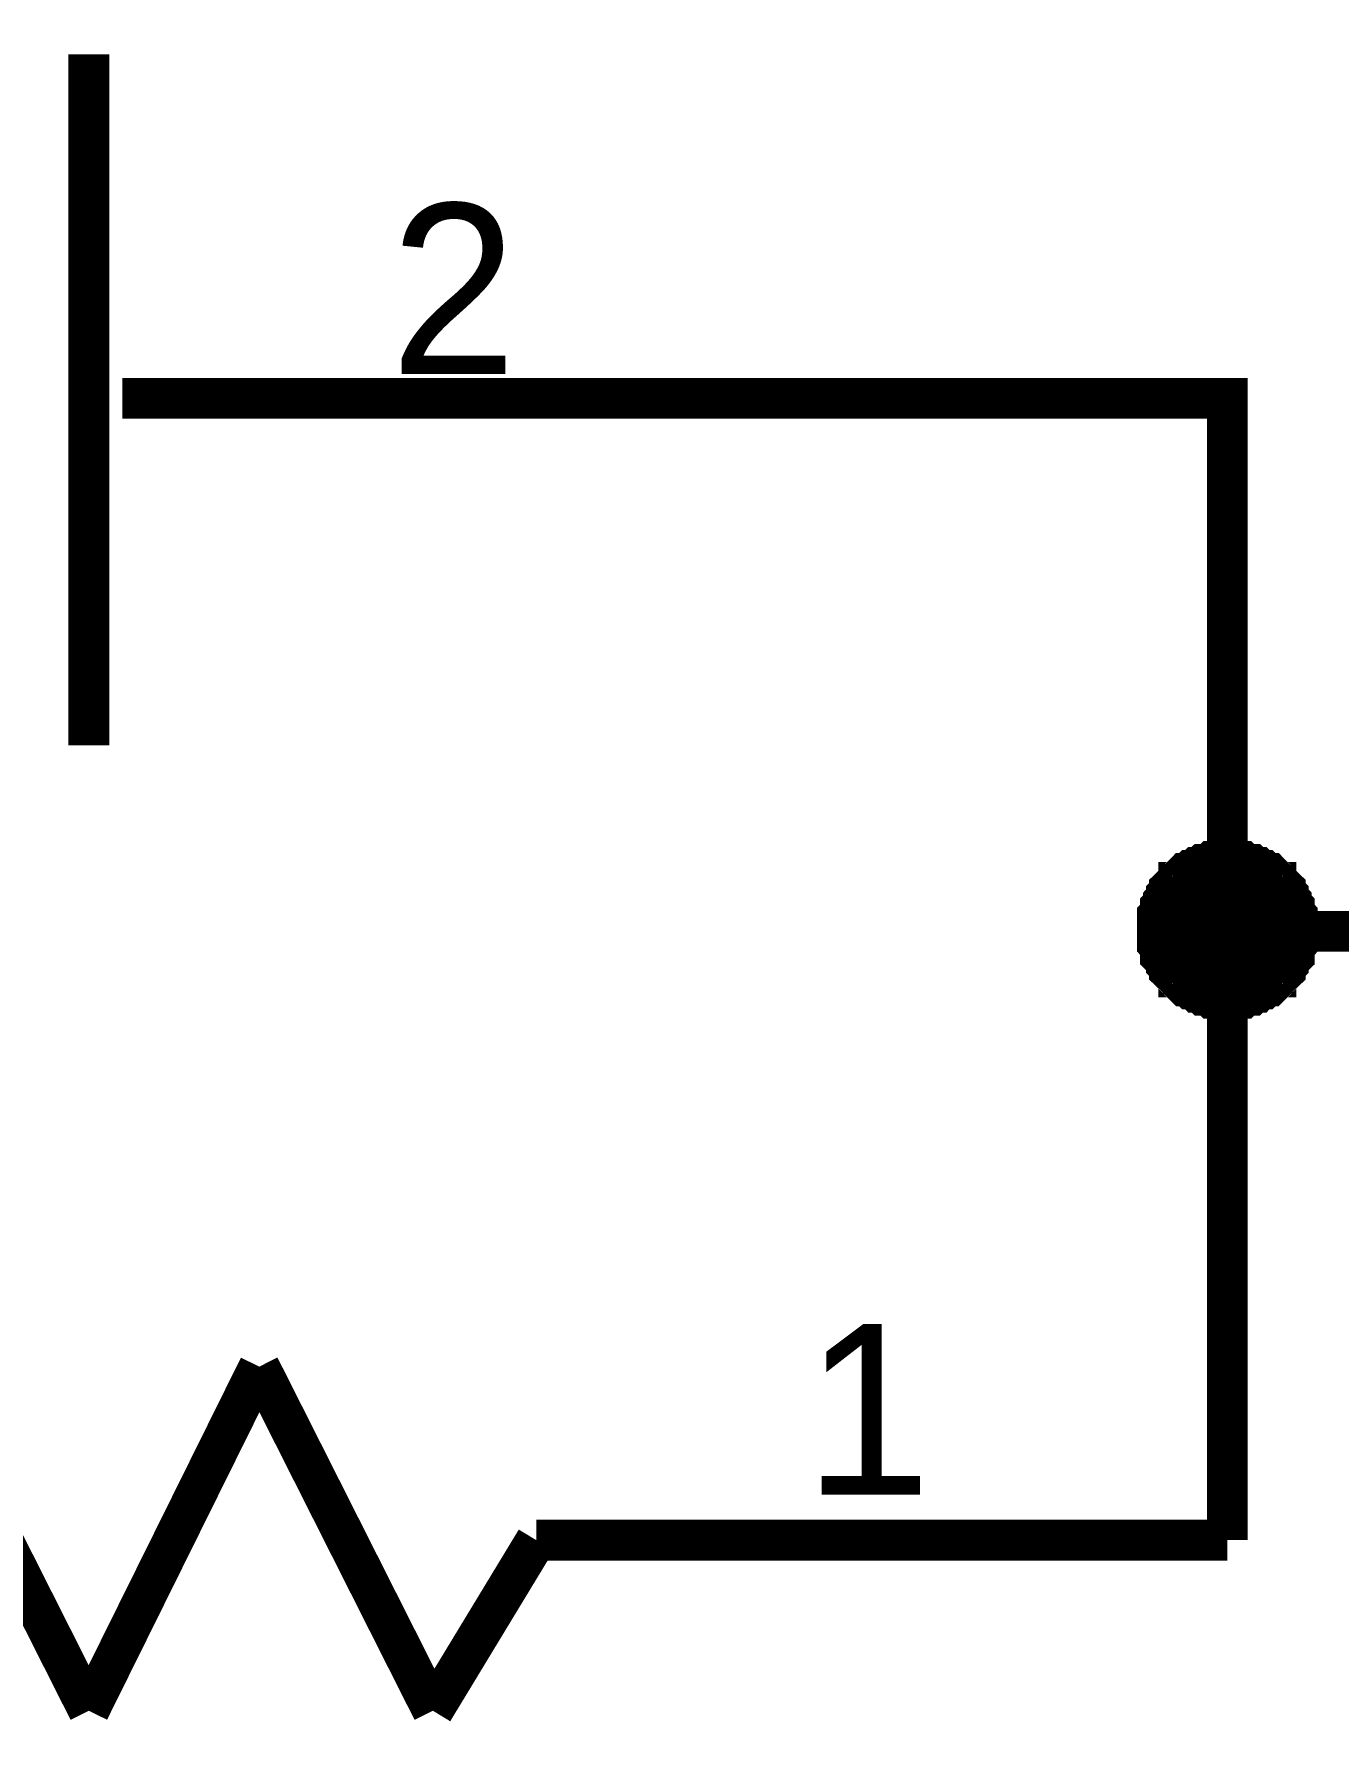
# Model space of a CAD drawing. Header units: millimetres. Extents: x 0 to 800, y 0 to 567.
# Drawn here: x 145.57 to 155.17, y 134.44 to 146.93 of the extents above; entities that cross this region are included whole.
import ezdxf

# ---------------------------------------------------------------- set-up
doc = ezdxf.new("R2010")
doc.units = ezdxf.units.MM
doc.layers.add('Sheet', color=255, linetype='Continuous')

msp = doc.modelspace()

# ---------------------------------------------------------------- linework, layer by layer
at = {"layer": 'Sheet'}
for points, const_width in [([(145.976, 146.779), (145.976, 141.695)], 0.3), ([(146.222, 144.248), (147.745, 144.248)], 0.3), ([(146.222, 144.248), (146.468, 144.248)], 0.3), ([(147.745, 144.248), (154.353, 144.248), (154.353, 140.328), (154.353, 135.849)], 0.3), ([(153.838, 140.328), (153.838, 140.351), (153.838, 140.373), (153.838, 140.418), (153.838, 140.44), (153.86, 140.463), (153.86, 140.485), (153.86, 140.507), (153.883, 140.53), (153.883, 140.552), (153.905, 140.575), (153.905, 140.597), (153.927, 140.619), (153.927, 140.642), (153.95, 140.664), (153.972, 140.687), (153.995, 140.687), (153.995, 140.709), (154.017, 140.731), (154.039, 140.754), (154.062, 140.754), (154.084, 140.776), (154.107, 140.776), (154.129, 140.799), (154.151, 140.799), (154.174, 140.821), (154.196, 140.821), (154.219, 140.821), (154.241, 140.843), (154.263, 140.843), (154.308, 140.843), (154.331, 140.843), (154.353, 140.843)], 0.3), ([(153.838, 140.328), (153.838, 140.351), (153.838, 140.373), (153.838, 140.418), (153.838, 140.44), (153.86, 140.463), (153.86, 140.485), (153.86, 140.507), (153.883, 140.53), (153.883, 140.552), (153.905, 140.575), (153.905, 140.597), (153.927, 140.619), (153.927, 140.642), (153.95, 140.664), (153.972, 140.687), (153.995, 140.687), (153.995, 140.709), (154.017, 140.731), (154.039, 140.754), (154.062, 140.754), (154.084, 140.776), (154.107, 140.776), (154.129, 140.799), (154.151, 140.799), (154.174, 140.821), (154.196, 140.821), (154.219, 140.821), (154.241, 140.843), (154.263, 140.843), (154.308, 140.843), (154.331, 140.843), (154.353, 140.843)], 0.3), ([(153.838, 140.328), (153.838, 140.351), (153.838, 140.373), (153.838, 140.418), (153.838, 140.44), (153.86, 140.463), (153.86, 140.485), (153.86, 140.507), (153.883, 140.53), (153.883, 140.552), (153.905, 140.575), (153.905, 140.597), (153.927, 140.619), (153.927, 140.642), (153.95, 140.664), (153.972, 140.687), (153.995, 140.687), (153.995, 140.709), (154.017, 140.731), (154.039, 140.754), (154.062, 140.754), (154.084, 140.776), (154.107, 140.776), (154.129, 140.799), (154.151, 140.799), (154.174, 140.821), (154.196, 140.821), (154.219, 140.821), (154.241, 140.843), (154.263, 140.843), (154.308, 140.843), (154.331, 140.843), (154.353, 140.843)], 0.3), ([(153.838, 140.328), (153.838, 140.351), (153.838, 140.373), (153.838, 140.418), (153.838, 140.44), (153.86, 140.463), (153.86, 140.485), (153.86, 140.507), (153.883, 140.53), (153.883, 140.552), (153.905, 140.575), (153.905, 140.597), (153.927, 140.619), (153.927, 140.642), (153.95, 140.664), (153.972, 140.687), (153.995, 140.687), (153.995, 140.709), (154.017, 140.731), (154.039, 140.754), (154.062, 140.754), (154.084, 140.776), (154.107, 140.776), (154.129, 140.799), (154.151, 140.799), (154.174, 140.821), (154.196, 140.821), (154.219, 140.821), (154.241, 140.843), (154.263, 140.843), (154.308, 140.843), (154.331, 140.843), (154.353, 140.843)], 0.3), ([(154.353, 140.843), (154.353, 140.843)], 0.3), ([(154.353, 140.843), (154.375, 140.843), (154.398, 140.843), (154.443, 140.843), (154.465, 140.843), (154.487, 140.821), (154.51, 140.821), (154.532, 140.821), (154.555, 140.799), (154.577, 140.799), (154.599, 140.776), (154.622, 140.776), (154.644, 140.754), (154.667, 140.754), (154.689, 140.731), (154.711, 140.709), (154.711, 140.687), (154.734, 140.687), (154.756, 140.664), (154.779, 140.642), (154.779, 140.619), (154.801, 140.597), (154.801, 140.575), (154.823, 140.552), (154.823, 140.53), (154.846, 140.507), (154.846, 140.485), (154.846, 140.463), (154.868, 140.44), (154.868, 140.418), (154.868, 140.373), (154.868, 140.351), (154.868, 140.328)], 0.3), ([(154.353, 140.843), (154.353, 140.843)], 0.3), ([(154.353, 140.843), (154.375, 140.843), (154.398, 140.843), (154.443, 140.843), (154.465, 140.843), (154.487, 140.821), (154.51, 140.821), (154.532, 140.821), (154.555, 140.799), (154.577, 140.799), (154.599, 140.776), (154.622, 140.776), (154.644, 140.754), (154.667, 140.754), (154.689, 140.731), (154.711, 140.709), (154.711, 140.687), (154.734, 140.687), (154.756, 140.664), (154.779, 140.642), (154.779, 140.619), (154.801, 140.597), (154.801, 140.575), (154.823, 140.552), (154.823, 140.53), (154.846, 140.507), (154.846, 140.485), (154.846, 140.463), (154.868, 140.44), (154.868, 140.418), (154.868, 140.373), (154.868, 140.351), (154.868, 140.328)], 0.3), ([(154.353, 140.843), (154.353, 140.843)], 0.3), ([(154.353, 140.843), (154.375, 140.843), (154.398, 140.843), (154.443, 140.843), (154.465, 140.843), (154.487, 140.821), (154.51, 140.821), (154.532, 140.821), (154.555, 140.799), (154.577, 140.799), (154.599, 140.776), (154.622, 140.776), (154.644, 140.754), (154.667, 140.754), (154.689, 140.731), (154.711, 140.709), (154.711, 140.687), (154.734, 140.687), (154.756, 140.664), (154.779, 140.642), (154.779, 140.619), (154.801, 140.597), (154.801, 140.575), (154.823, 140.552), (154.823, 140.53), (154.846, 140.507), (154.846, 140.485), (154.846, 140.463), (154.868, 140.44), (154.868, 140.418), (154.868, 140.373), (154.868, 140.351), (154.868, 140.328)], 0.3), ([(154.353, 140.843), (154.353, 140.843)], 0.3), ([(154.353, 140.843), (154.375, 140.843), (154.398, 140.843), (154.443, 140.843), (154.465, 140.843), (154.487, 140.821), (154.51, 140.821), (154.532, 140.821), (154.555, 140.799), (154.577, 140.799), (154.599, 140.776), (154.622, 140.776), (154.644, 140.754), (154.667, 140.754), (154.689, 140.731), (154.711, 140.709), (154.711, 140.687), (154.734, 140.687), (154.756, 140.664), (154.779, 140.642), (154.779, 140.619), (154.801, 140.597), (154.801, 140.575), (154.823, 140.552), (154.823, 140.53), (154.846, 140.507), (154.846, 140.485), (154.846, 140.463), (154.868, 140.44), (154.868, 140.418), (154.868, 140.373), (154.868, 140.351), (154.868, 140.328)], 0.3), ([(153.838, 140.328), (153.838, 140.351), (153.838, 140.373), (153.838, 140.418), (153.838, 140.44), (153.86, 140.463), (153.86, 140.485), (153.86, 140.507), (153.883, 140.53), (153.883, 140.552), (153.905, 140.575), (153.905, 140.597), (153.927, 140.619), (153.927, 140.642), (153.95, 140.664), (153.972, 140.687), (153.995, 140.687), (153.995, 140.709), (154.017, 140.731), (154.039, 140.754), (154.062, 140.754), (154.084, 140.776), (154.107, 140.776), (154.129, 140.799), (154.151, 140.799), (154.174, 140.821), (154.196, 140.821), (154.219, 140.821), (154.241, 140.843), (154.263, 140.843), (154.308, 140.843), (154.331, 140.843), (154.353, 140.843)], 0.0991), ([(153.838, 140.328), (153.838, 140.351), (153.838, 140.373), (153.838, 140.418), (153.838, 140.44), (153.86, 140.463), (153.86, 140.485), (153.86, 140.507), (153.883, 140.53), (153.883, 140.552), (153.905, 140.575), (153.905, 140.597), (153.927, 140.619), (153.927, 140.642), (153.95, 140.664), (153.972, 140.687), (153.995, 140.687), (153.995, 140.709), (154.017, 140.731), (154.039, 140.754), (154.062, 140.754), (154.084, 140.776), (154.107, 140.776), (154.129, 140.799), (154.151, 140.799), (154.174, 140.821), (154.196, 140.821), (154.219, 140.821), (154.241, 140.843), (154.263, 140.843), (154.308, 140.843), (154.331, 140.843), (154.353, 140.843)], 0.0991), ([(153.838, 140.328), (153.838, 140.351), (153.838, 140.373), (153.838, 140.418), (153.838, 140.44), (153.86, 140.463), (153.86, 140.485), (153.86, 140.507), (153.883, 140.53), (153.883, 140.552), (153.905, 140.575), (153.905, 140.597), (153.927, 140.619), (153.927, 140.642), (153.95, 140.664), (153.972, 140.687), (153.995, 140.687), (153.995, 140.709), (154.017, 140.731), (154.039, 140.754), (154.062, 140.754), (154.084, 140.776), (154.107, 140.776), (154.129, 140.799), (154.151, 140.799), (154.174, 140.821), (154.196, 140.821), (154.219, 140.821), (154.241, 140.843), (154.263, 140.843), (154.308, 140.843), (154.331, 140.843), (154.353, 140.843)], 0.0991), ([(153.838, 140.328), (153.838, 140.351), (153.838, 140.373), (153.838, 140.418), (153.838, 140.44), (153.86, 140.463), (153.86, 140.485), (153.86, 140.507), (153.883, 140.53), (153.883, 140.552), (153.905, 140.575), (153.905, 140.597), (153.927, 140.619), (153.927, 140.642), (153.95, 140.664), (153.972, 140.687), (153.995, 140.687), (153.995, 140.709), (154.017, 140.731), (154.039, 140.754), (154.062, 140.754), (154.084, 140.776), (154.107, 140.776), (154.129, 140.799), (154.151, 140.799), (154.174, 140.821), (154.196, 140.821), (154.219, 140.821), (154.241, 140.843), (154.263, 140.843), (154.308, 140.843), (154.331, 140.843), (154.353, 140.843)], 0.0991), ([(154.353, 140.843), (154.353, 140.843)], 0.0991), ([(154.353, 140.843), (154.375, 140.843), (154.398, 140.843), (154.443, 140.843), (154.465, 140.843), (154.487, 140.821), (154.51, 140.821), (154.532, 140.821), (154.555, 140.799), (154.577, 140.799), (154.599, 140.776), (154.622, 140.776), (154.644, 140.754), (154.667, 140.754), (154.689, 140.731), (154.711, 140.709), (154.711, 140.687), (154.734, 140.687), (154.756, 140.664), (154.779, 140.642), (154.779, 140.619), (154.801, 140.597), (154.801, 140.575), (154.823, 140.552), (154.823, 140.53), (154.846, 140.507), (154.846, 140.485), (154.846, 140.463), (154.868, 140.44), (154.868, 140.418), (154.868, 140.373), (154.868, 140.351), (154.868, 140.328)], 0.0991), ([(154.353, 140.843), (154.353, 140.843)], 0.0991), ([(154.353, 140.843), (154.375, 140.843), (154.398, 140.843), (154.443, 140.843), (154.465, 140.843), (154.487, 140.821), (154.51, 140.821), (154.532, 140.821), (154.555, 140.799), (154.577, 140.799), (154.599, 140.776), (154.622, 140.776), (154.644, 140.754), (154.667, 140.754), (154.689, 140.731), (154.711, 140.709), (154.711, 140.687), (154.734, 140.687), (154.756, 140.664), (154.779, 140.642), (154.779, 140.619), (154.801, 140.597), (154.801, 140.575), (154.823, 140.552), (154.823, 140.53), (154.846, 140.507), (154.846, 140.485), (154.846, 140.463), (154.868, 140.44), (154.868, 140.418), (154.868, 140.373), (154.868, 140.351), (154.868, 140.328)], 0.0991), ([(154.353, 140.843), (154.353, 140.843)], 0.0991), ([(154.353, 140.843), (154.375, 140.843), (154.398, 140.843), (154.443, 140.843), (154.465, 140.843), (154.487, 140.821), (154.51, 140.821), (154.532, 140.821), (154.555, 140.799), (154.577, 140.799), (154.599, 140.776), (154.622, 140.776), (154.644, 140.754), (154.667, 140.754), (154.689, 140.731), (154.711, 140.709), (154.711, 140.687), (154.734, 140.687), (154.756, 140.664), (154.779, 140.642), (154.779, 140.619), (154.801, 140.597), (154.801, 140.575), (154.823, 140.552), (154.823, 140.53), (154.846, 140.507), (154.846, 140.485), (154.846, 140.463), (154.868, 140.44), (154.868, 140.418), (154.868, 140.373), (154.868, 140.351), (154.868, 140.328)], 0.0991), ([(154.353, 140.843), (154.353, 140.843)], 0.0991), ([(154.353, 140.843), (154.375, 140.843), (154.398, 140.843), (154.443, 140.843), (154.465, 140.843), (154.487, 140.821), (154.51, 140.821), (154.532, 140.821), (154.555, 140.799), (154.577, 140.799), (154.599, 140.776), (154.622, 140.776), (154.644, 140.754), (154.667, 140.754), (154.689, 140.731), (154.711, 140.709), (154.711, 140.687), (154.734, 140.687), (154.756, 140.664), (154.779, 140.642), (154.779, 140.619), (154.801, 140.597), (154.801, 140.575), (154.823, 140.552), (154.823, 140.53), (154.846, 140.507), (154.846, 140.485), (154.846, 140.463), (154.868, 140.44), (154.868, 140.418), (154.868, 140.373), (154.868, 140.351), (154.868, 140.328)], 0.0991), ([(154.353, 140.328), (158.922, 140.328), (159.012, 140.328), (166.717, 140.328), (166.717, 140.507)], 0.3), ([(154.353, 139.835), (154.331, 139.835), (154.308, 139.835), (154.263, 139.835), (154.241, 139.835), (154.219, 139.858), (154.196, 139.858), (154.174, 139.858), (154.151, 139.88), (154.129, 139.88), (154.107, 139.903), (154.084, 139.903), (154.062, 139.925), (154.039, 139.925), (154.017, 139.947), (153.995, 139.97), (153.995, 139.992), (153.972, 139.992), (153.95, 140.015), (153.927, 140.037), (153.927, 140.059), (153.905, 140.082), (153.905, 140.104), (153.883, 140.127), (153.883, 140.127), (153.86, 140.149), (153.86, 140.194), (153.86, 140.216), (153.838, 140.239), (153.838, 140.261), (153.838, 140.283), (153.838, 140.306), (153.838, 140.328)], 0.3), ([(153.838, 140.328), (153.838, 140.328)], 0.3), ([(154.353, 139.835), (154.331, 139.835), (154.308, 139.835), (154.263, 139.835), (154.241, 139.835), (154.219, 139.858), (154.196, 139.858), (154.174, 139.858), (154.151, 139.88), (154.129, 139.88), (154.107, 139.903), (154.084, 139.903), (154.062, 139.925), (154.039, 139.925), (154.017, 139.947), (153.995, 139.97), (153.995, 139.992), (153.972, 139.992), (153.95, 140.015), (153.927, 140.037), (153.927, 140.059), (153.905, 140.082), (153.905, 140.104), (153.883, 140.127), (153.883, 140.127), (153.86, 140.149), (153.86, 140.194), (153.86, 140.216), (153.838, 140.239), (153.838, 140.261), (153.838, 140.283), (153.838, 140.306), (153.838, 140.328)], 0.3), ([(153.838, 140.328), (153.838, 140.328)], 0.3), ([(154.353, 139.835), (154.331, 139.835), (154.308, 139.835), (154.263, 139.835), (154.241, 139.835), (154.219, 139.858), (154.196, 139.858), (154.174, 139.858), (154.151, 139.88), (154.129, 139.88), (154.107, 139.903), (154.084, 139.903), (154.062, 139.925), (154.039, 139.925), (154.017, 139.947), (153.995, 139.97), (153.995, 139.992), (153.972, 139.992), (153.95, 140.015), (153.927, 140.037), (153.927, 140.059), (153.905, 140.082), (153.905, 140.104), (153.883, 140.127), (153.883, 140.127), (153.86, 140.149), (153.86, 140.194), (153.86, 140.216), (153.838, 140.239), (153.838, 140.261), (153.838, 140.283), (153.838, 140.306), (153.838, 140.328)], 0.3), ([(153.838, 140.328), (153.838, 140.328)], 0.3), ([(154.353, 139.835), (154.331, 139.835), (154.308, 139.835), (154.263, 139.835), (154.241, 139.835), (154.219, 139.858), (154.196, 139.858), (154.174, 139.858), (154.151, 139.88), (154.129, 139.88), (154.107, 139.903), (154.084, 139.903), (154.062, 139.925), (154.039, 139.925), (154.017, 139.947), (153.995, 139.97), (153.995, 139.992), (153.972, 139.992), (153.95, 140.015), (153.927, 140.037), (153.927, 140.059), (153.905, 140.082), (153.905, 140.104), (153.883, 140.127), (153.883, 140.127), (153.86, 140.149), (153.86, 140.194), (153.86, 140.216), (153.838, 140.239), (153.838, 140.261), (153.838, 140.283), (153.838, 140.306), (153.838, 140.328)], 0.3), ([(153.838, 140.328), (153.838, 140.328)], 0.3), ([(154.868, 140.328), (154.868, 140.306), (154.868, 140.283), (154.868, 140.261), (154.868, 140.239), (154.846, 140.216), (154.846, 140.194), (154.846, 140.149), (154.823, 140.127), (154.823, 140.127), (154.801, 140.104), (154.801, 140.082), (154.779, 140.059), (154.779, 140.037), (154.756, 140.015), (154.734, 139.992), (154.711, 139.992), (154.711, 139.97), (154.689, 139.947), (154.667, 139.925), (154.644, 139.925), (154.622, 139.903), (154.599, 139.903), (154.577, 139.88), (154.555, 139.88), (154.532, 139.858), (154.51, 139.858), (154.487, 139.858), (154.465, 139.835), (154.443, 139.835), (154.398, 139.835), (154.375, 139.835), (154.353, 139.835)], 0.3), ([(154.868, 140.328), (154.868, 140.306), (154.868, 140.283), (154.868, 140.261), (154.868, 140.239), (154.846, 140.216), (154.846, 140.194), (154.846, 140.149), (154.823, 140.127), (154.823, 140.127), (154.801, 140.104), (154.801, 140.082), (154.779, 140.059), (154.779, 140.037), (154.756, 140.015), (154.734, 139.992), (154.711, 139.992), (154.711, 139.97), (154.689, 139.947), (154.667, 139.925), (154.644, 139.925), (154.622, 139.903), (154.599, 139.903), (154.577, 139.88), (154.555, 139.88), (154.532, 139.858), (154.51, 139.858), (154.487, 139.858), (154.465, 139.835), (154.443, 139.835), (154.398, 139.835), (154.375, 139.835), (154.353, 139.835)], 0.3), ([(154.868, 140.328), (154.868, 140.306), (154.868, 140.283), (154.868, 140.261), (154.868, 140.239), (154.846, 140.216), (154.846, 140.194), (154.846, 140.149), (154.823, 140.127), (154.823, 140.127), (154.801, 140.104), (154.801, 140.082), (154.779, 140.059), (154.779, 140.037), (154.756, 140.015), (154.734, 139.992), (154.711, 139.992), (154.711, 139.97), (154.689, 139.947), (154.667, 139.925), (154.644, 139.925), (154.622, 139.903), (154.599, 139.903), (154.577, 139.88), (154.555, 139.88), (154.532, 139.858), (154.51, 139.858), (154.487, 139.858), (154.465, 139.835), (154.443, 139.835), (154.398, 139.835), (154.375, 139.835), (154.353, 139.835)], 0.3), ([(154.868, 140.328), (154.868, 140.306), (154.868, 140.283), (154.868, 140.261), (154.868, 140.239), (154.846, 140.216), (154.846, 140.194), (154.846, 140.149), (154.823, 140.127), (154.823, 140.127), (154.801, 140.104), (154.801, 140.082), (154.779, 140.059), (154.779, 140.037), (154.756, 140.015), (154.734, 139.992), (154.711, 139.992), (154.711, 139.97), (154.689, 139.947), (154.667, 139.925), (154.644, 139.925), (154.622, 139.903), (154.599, 139.903), (154.577, 139.88), (154.555, 139.88), (154.532, 139.858), (154.51, 139.858), (154.487, 139.858), (154.465, 139.835), (154.443, 139.835), (154.398, 139.835), (154.375, 139.835), (154.353, 139.835)], 0.3), ([(154.868, 140.328), (154.868, 140.328), (154.868, 140.328), (154.868, 140.328), (154.868, 140.328), (154.868, 140.328), (154.868, 140.328), (154.868, 140.328), (154.868, 140.328), (154.868, 140.328), (154.868, 140.328), (154.868, 140.328), (154.868, 140.328), (154.868, 140.328), (154.868, 140.328), (154.868, 140.328), (154.868, 140.328), (154.868, 140.328), (154.868, 140.328), (154.868, 140.328), (154.868, 140.328), (154.868, 140.328), (154.868, 140.328), (154.868, 140.328), (154.868, 140.328), (154.868, 140.328), (154.868, 140.328), (154.868, 140.328), (154.868, 140.328), (154.868, 140.328), (154.868, 140.328), (154.868, 140.328), (154.868, 140.328)], 0.3), ([(154.868, 140.328), (154.868, 140.328)], 0.3), ([(154.868, 140.328), (154.868, 140.328), (154.868, 140.328), (154.868, 140.328), (154.868, 140.328), (154.868, 140.328), (154.868, 140.328), (154.868, 140.328), (154.868, 140.328), (154.868, 140.328), (154.868, 140.328), (154.868, 140.328), (154.868, 140.328), (154.868, 140.328), (154.868, 140.328), (154.868, 140.328), (154.868, 140.328), (154.868, 140.328), (154.868, 140.328), (154.868, 140.328), (154.868, 140.328), (154.868, 140.328), (154.868, 140.328), (154.868, 140.328), (154.868, 140.328), (154.868, 140.328), (154.868, 140.328), (154.868, 140.328), (154.868, 140.328), (154.868, 140.328), (154.868, 140.328), (154.868, 140.328), (154.868, 140.328)], 0.3), ([(154.868, 140.328), (154.868, 140.328)], 0.3), ([(154.868, 140.328), (154.868, 140.328), (154.868, 140.328), (154.868, 140.328), (154.868, 140.328), (154.868, 140.328), (154.868, 140.328), (154.868, 140.328), (154.868, 140.328), (154.868, 140.328), (154.868, 140.328), (154.868, 140.328), (154.868, 140.328), (154.868, 140.328), (154.868, 140.328), (154.868, 140.328), (154.868, 140.328), (154.868, 140.328), (154.868, 140.328), (154.868, 140.328), (154.868, 140.328), (154.868, 140.328), (154.868, 140.328), (154.868, 140.328), (154.868, 140.328), (154.868, 140.328), (154.868, 140.328), (154.868, 140.328), (154.868, 140.328), (154.868, 140.328), (154.868, 140.328), (154.868, 140.328), (154.868, 140.328)], 0.3), ([(154.868, 140.328), (154.868, 140.328)], 0.3), ([(154.868, 140.328), (154.868, 140.328), (154.868, 140.328), (154.868, 140.328), (154.868, 140.328), (154.868, 140.328), (154.868, 140.328), (154.868, 140.328), (154.868, 140.328), (154.868, 140.328), (154.868, 140.328), (154.868, 140.328), (154.868, 140.328), (154.868, 140.328), (154.868, 140.328), (154.868, 140.328), (154.868, 140.328), (154.868, 140.328), (154.868, 140.328), (154.868, 140.328), (154.868, 140.328), (154.868, 140.328), (154.868, 140.328), (154.868, 140.328), (154.868, 140.328), (154.868, 140.328), (154.868, 140.328), (154.868, 140.328), (154.868, 140.328), (154.868, 140.328), (154.868, 140.328), (154.868, 140.328), (154.868, 140.328)], 0.3), ([(154.868, 140.328), (154.868, 140.328)], 0.3), ([(154.353, 139.835), (154.331, 139.835), (154.308, 139.835), (154.263, 139.835), (154.241, 139.835), (154.219, 139.858), (154.196, 139.858), (154.174, 139.858), (154.151, 139.88), (154.129, 139.88), (154.107, 139.903), (154.084, 139.903), (154.062, 139.925), (154.039, 139.925), (154.017, 139.947), (153.995, 139.97), (153.995, 139.992), (153.972, 139.992), (153.95, 140.015), (153.927, 140.037), (153.927, 140.059), (153.905, 140.082), (153.905, 140.104), (153.883, 140.127), (153.883, 140.127), (153.86, 140.149), (153.86, 140.194), (153.86, 140.216), (153.838, 140.239), (153.838, 140.261), (153.838, 140.283), (153.838, 140.306), (153.838, 140.328)], 0.0991), ([(153.838, 140.328), (153.838, 140.328)], 0.0991), ([(154.353, 139.835), (154.331, 139.835), (154.308, 139.835), (154.263, 139.835), (154.241, 139.835), (154.219, 139.858), (154.196, 139.858), (154.174, 139.858), (154.151, 139.88), (154.129, 139.88), (154.107, 139.903), (154.084, 139.903), (154.062, 139.925), (154.039, 139.925), (154.017, 139.947), (153.995, 139.97), (153.995, 139.992), (153.972, 139.992), (153.95, 140.015), (153.927, 140.037), (153.927, 140.059), (153.905, 140.082), (153.905, 140.104), (153.883, 140.127), (153.883, 140.127), (153.86, 140.149), (153.86, 140.194), (153.86, 140.216), (153.838, 140.239), (153.838, 140.261), (153.838, 140.283), (153.838, 140.306), (153.838, 140.328)], 0.0991), ([(153.838, 140.328), (153.838, 140.328)], 0.0991), ([(154.353, 139.835), (154.331, 139.835), (154.308, 139.835), (154.263, 139.835), (154.241, 139.835), (154.219, 139.858), (154.196, 139.858), (154.174, 139.858), (154.151, 139.88), (154.129, 139.88), (154.107, 139.903), (154.084, 139.903), (154.062, 139.925), (154.039, 139.925), (154.017, 139.947), (153.995, 139.97), (153.995, 139.992), (153.972, 139.992), (153.95, 140.015), (153.927, 140.037), (153.927, 140.059), (153.905, 140.082), (153.905, 140.104), (153.883, 140.127), (153.883, 140.127), (153.86, 140.149), (153.86, 140.194), (153.86, 140.216), (153.838, 140.239), (153.838, 140.261), (153.838, 140.283), (153.838, 140.306), (153.838, 140.328)], 0.0991), ([(153.838, 140.328), (153.838, 140.328)], 0.0991), ([(154.353, 139.835), (154.331, 139.835), (154.308, 139.835), (154.263, 139.835), (154.241, 139.835), (154.219, 139.858), (154.196, 139.858), (154.174, 139.858), (154.151, 139.88), (154.129, 139.88), (154.107, 139.903), (154.084, 139.903), (154.062, 139.925), (154.039, 139.925), (154.017, 139.947), (153.995, 139.97), (153.995, 139.992), (153.972, 139.992), (153.95, 140.015), (153.927, 140.037), (153.927, 140.059), (153.905, 140.082), (153.905, 140.104), (153.883, 140.127), (153.883, 140.127), (153.86, 140.149), (153.86, 140.194), (153.86, 140.216), (153.838, 140.239), (153.838, 140.261), (153.838, 140.283), (153.838, 140.306), (153.838, 140.328)], 0.0991), ([(153.838, 140.328), (153.838, 140.328)], 0.0991), ([(154.868, 140.328), (154.868, 140.306), (154.868, 140.283), (154.868, 140.261), (154.868, 140.239), (154.846, 140.216), (154.846, 140.194), (154.846, 140.149), (154.823, 140.127), (154.823, 140.127), (154.801, 140.104), (154.801, 140.082), (154.779, 140.059), (154.779, 140.037), (154.756, 140.015), (154.734, 139.992), (154.711, 139.992), (154.711, 139.97), (154.689, 139.947), (154.667, 139.925), (154.644, 139.925), (154.622, 139.903), (154.599, 139.903), (154.577, 139.88), (154.555, 139.88), (154.532, 139.858), (154.51, 139.858), (154.487, 139.858), (154.465, 139.835), (154.443, 139.835), (154.398, 139.835), (154.375, 139.835), (154.353, 139.835)], 0.0991), ([(154.868, 140.328), (154.868, 140.306), (154.868, 140.283), (154.868, 140.261), (154.868, 140.239), (154.846, 140.216), (154.846, 140.194), (154.846, 140.149), (154.823, 140.127), (154.823, 140.127), (154.801, 140.104), (154.801, 140.082), (154.779, 140.059), (154.779, 140.037), (154.756, 140.015), (154.734, 139.992), (154.711, 139.992), (154.711, 139.97), (154.689, 139.947), (154.667, 139.925), (154.644, 139.925), (154.622, 139.903), (154.599, 139.903), (154.577, 139.88), (154.555, 139.88), (154.532, 139.858), (154.51, 139.858), (154.487, 139.858), (154.465, 139.835), (154.443, 139.835), (154.398, 139.835), (154.375, 139.835), (154.353, 139.835)], 0.0991), ([(154.868, 140.328), (154.868, 140.306), (154.868, 140.283), (154.868, 140.261), (154.868, 140.239), (154.846, 140.216), (154.846, 140.194), (154.846, 140.149), (154.823, 140.127), (154.823, 140.127), (154.801, 140.104), (154.801, 140.082), (154.779, 140.059), (154.779, 140.037), (154.756, 140.015), (154.734, 139.992), (154.711, 139.992), (154.711, 139.97), (154.689, 139.947), (154.667, 139.925), (154.644, 139.925), (154.622, 139.903), (154.599, 139.903), (154.577, 139.88), (154.555, 139.88), (154.532, 139.858), (154.51, 139.858), (154.487, 139.858), (154.465, 139.835), (154.443, 139.835), (154.398, 139.835), (154.375, 139.835), (154.353, 139.835)], 0.0991), ([(154.868, 140.328), (154.868, 140.306), (154.868, 140.283), (154.868, 140.261), (154.868, 140.239), (154.846, 140.216), (154.846, 140.194), (154.846, 140.149), (154.823, 140.127), (154.823, 140.127), (154.801, 140.104), (154.801, 140.082), (154.779, 140.059), (154.779, 140.037), (154.756, 140.015), (154.734, 139.992), (154.711, 139.992), (154.711, 139.97), (154.689, 139.947), (154.667, 139.925), (154.644, 139.925), (154.622, 139.903), (154.599, 139.903), (154.577, 139.88), (154.555, 139.88), (154.532, 139.858), (154.51, 139.858), (154.487, 139.858), (154.465, 139.835), (154.443, 139.835), (154.398, 139.835), (154.375, 139.835), (154.353, 139.835)], 0.0991), ([(154.868, 140.328), (154.868, 140.328), (154.868, 140.328), (154.868, 140.328), (154.868, 140.328), (154.868, 140.328), (154.868, 140.328), (154.868, 140.328), (154.868, 140.328), (154.868, 140.328), (154.868, 140.328), (154.868, 140.328), (154.868, 140.328), (154.868, 140.328), (154.868, 140.328), (154.868, 140.328), (154.868, 140.328), (154.868, 140.328), (154.868, 140.328), (154.868, 140.328), (154.868, 140.328), (154.868, 140.328), (154.868, 140.328), (154.868, 140.328), (154.868, 140.328), (154.868, 140.328), (154.868, 140.328), (154.868, 140.328), (154.868, 140.328), (154.868, 140.328), (154.868, 140.328), (154.868, 140.328), (154.868, 140.328)], 0.0991), ([(154.868, 140.328), (154.868, 140.328)], 0.0991), ([(154.868, 140.328), (154.868, 140.328), (154.868, 140.328), (154.868, 140.328), (154.868, 140.328), (154.868, 140.328), (154.868, 140.328), (154.868, 140.328), (154.868, 140.328), (154.868, 140.328), (154.868, 140.328), (154.868, 140.328), (154.868, 140.328), (154.868, 140.328), (154.868, 140.328), (154.868, 140.328), (154.868, 140.328), (154.868, 140.328), (154.868, 140.328), (154.868, 140.328), (154.868, 140.328), (154.868, 140.328), (154.868, 140.328), (154.868, 140.328), (154.868, 140.328), (154.868, 140.328), (154.868, 140.328), (154.868, 140.328), (154.868, 140.328), (154.868, 140.328), (154.868, 140.328), (154.868, 140.328), (154.868, 140.328)], 0.0991), ([(154.868, 140.328), (154.868, 140.328)], 0.0991), ([(154.868, 140.328), (154.868, 140.328), (154.868, 140.328), (154.868, 140.328), (154.868, 140.328), (154.868, 140.328), (154.868, 140.328), (154.868, 140.328), (154.868, 140.328), (154.868, 140.328), (154.868, 140.328), (154.868, 140.328), (154.868, 140.328), (154.868, 140.328), (154.868, 140.328), (154.868, 140.328), (154.868, 140.328), (154.868, 140.328), (154.868, 140.328), (154.868, 140.328), (154.868, 140.328), (154.868, 140.328), (154.868, 140.328), (154.868, 140.328), (154.868, 140.328), (154.868, 140.328), (154.868, 140.328), (154.868, 140.328), (154.868, 140.328), (154.868, 140.328), (154.868, 140.328), (154.868, 140.328), (154.868, 140.328)], 0.0991), ([(154.868, 140.328), (154.868, 140.328)], 0.0991), ([(154.868, 140.328), (154.868, 140.328), (154.868, 140.328), (154.868, 140.328), (154.868, 140.328), (154.868, 140.328), (154.868, 140.328), (154.868, 140.328), (154.868, 140.328), (154.868, 140.328), (154.868, 140.328), (154.868, 140.328), (154.868, 140.328), (154.868, 140.328), (154.868, 140.328), (154.868, 140.328), (154.868, 140.328), (154.868, 140.328), (154.868, 140.328), (154.868, 140.328), (154.868, 140.328), (154.868, 140.328), (154.868, 140.328), (154.868, 140.328), (154.868, 140.328), (154.868, 140.328), (154.868, 140.328), (154.868, 140.328), (154.868, 140.328), (154.868, 140.328), (154.868, 140.328), (154.868, 140.328), (154.868, 140.328)], 0.0991), ([(154.868, 140.328), (154.868, 140.328)], 0.0991), ([(145.976, 134.594), (144.699, 137.125)], 0.3), ([(147.23, 137.125), (145.976, 134.594)], 0.3), ([(148.507, 134.594), (147.23, 137.125)], 0.3), ([(149.268, 135.849), (148.507, 134.594)], 0.3), ([(149.268, 135.849), (154.353, 135.849)], 0.3), ([(149.268, 135.849), (150.03, 135.849)], 0.3)]:
    msp.add_lwpolyline(points, dxfattribs=dict(at, const_width=const_width))
at = {"layer": 'Sheet', "const_width": 0.508}
msp.add_lwpolyline([(154.088, 140.34, 1), (154.596, 140.34, 1)], format="xyb", close=True, dxfattribs=at)

# ---------------------------------------------------------------- texts
at = {"layer": 'Sheet'}
for s, p in [('2', (148.193, 144.427)), ('1', (151.24, 136.184))]:
    msp.add_text(s, height=1.254, dxfattribs=at).set_placement(p)

doc.saveas('drawing.dxf')
